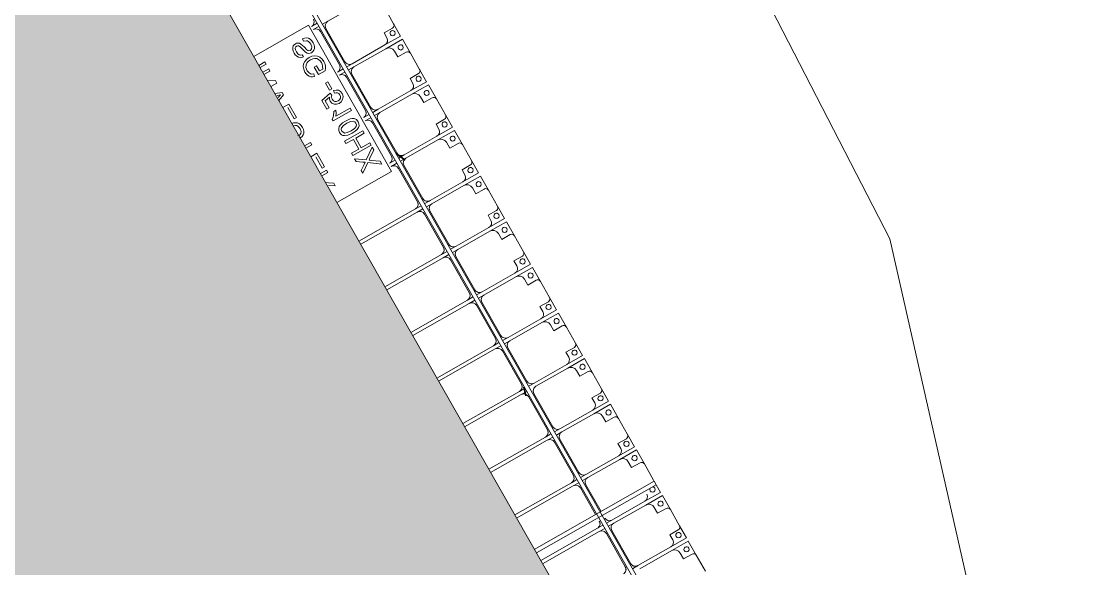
# Model space of a CAD drawing. Header units: millimetres. Extents: x -861324 to 439029, y -308065 to 694685.
# Drawn here: x -141140 to -131041, y 49385 to 54599 of the extents above; entities that cross this region are included whole.
import ezdxf

# ---------------------------------------------------------------- set-up
doc = ezdxf.new("R2010")
doc.units = ezdxf.units.MM
for name, color, linetype, lineweight in [('A-DETL-GENF', 92, 'Continuous', 9), ('A-DETL-THIN', 151, 'Continuous', 9), ('A-GENM', 13, 'Continuous', 9), ('C-TOPO-MAJR', 7, 'Continuous', 35), ('C-TOPO-MINR', 7, 'Continuous', 9), ('S-BEAM', 12, 'Continuous', 9)]:
    doc.layers.add(name, color=color, linetype=linetype, lineweight=lineweight)

# ---------------------------------------------------------------- blocks, each defined once
blk = doc.blocks.new('Dải phao đi lại kèm đỡ invester - DẢI PHAO ĐI LẠI-15551-BỐ TRÍ BÈ PIN HỒ BẢN MÒNG')
at = {"layer": 'A-GENM', "color": 7}
for p, q in [((24588, 1312), (24412, 1312)), ((24618, 1190), (24618, 1282)), ((24882, 1282), (24882, 1190)), ((25088, 1312), (24912, 1312)), ((25118, 1190), (25118, 1282)), ((25382, 1282), (25382, 1190)), ((25588, 1312), (25412, 1312)), ((25618, 1190), (25618, 1282)), ((25882, 1282), (25882, 1190)), ((26088, 1312), (25912, 1312)), ((26118, 1190), (26118, 1282)), ((26382, 1282), (26382, 1190)), ((26588, 1312), (26412, 1312)), ((26618, 1190), (26618, 1282)), ((26882, 1282), (26882, 1190)), ((27088, 1312), (26912, 1312)), ((27118, 1190), (27118, 1282)), ((27382, 1282), (27382, 1190)), ((27588, 1312), (27412, 1312)), ((27618, 1190), (27618, 1282)), ((27882, 1282), (27882, 1190)), ((28088, 1312), (27912, 1312)), ((28118, 1190), (28118, 1282)), ((28382, 1282), (28382, 1190)), ((28588, 1312), (28412, 1312)), ((28618, 1190), (28618, 1282)), ((28882, 1282), (28882, 1190)), ((29088, 1312), (28912, 1312)), ((29118, 1190), (29118, 1282)), ((29382, 1282), (29382, 1190)), ((29588, 1312), (29412, 1312)), ((29882, 1282), (29882, 1190)), ((30088, 1312), (29912, 1312)), ((30118, 1190), (30118, 1282)), ((30382, 1282), (30382, 1190)), ((30588, 1312), (30412, 1312)), ((24258, 1130), (24258, 780)), ((24673, 1190), (24618, 1190)), ((24723, 780), (24723, 1140)), ((24758, 1130), (24758, 780)), ((24882, 1190), (24818, 1190)), ((25173, 1190), (25118, 1190)), ((25223, 780), (25223, 1140)), ((25258, 1130), (25258, 780)), ((25382, 1190), (25318, 1190)), ((25673, 1190), (25618, 1190)), ((25723, 780), (25723, 1140)), ((25758, 1130), (25758, 780)), ((25882, 1190), (25818, 1190)), ((26173, 1190), (26118, 1190)), ((26223, 780), (26223, 1140)), ((26258, 1130), (26258, 780)), ((26382, 1190), (26318, 1190)), ((26673, 1190), (26618, 1190)), ((26723, 780), (26723, 1140)), ((26758, 1130), (26758, 780)), ((26882, 1190), (26818, 1190)), ((27173, 1190), (27118, 1190)), ((27223, 780), (27223, 1140)), ((27258, 1130), (27258, 780)), ((27382, 1190), (27318, 1190)), ((27673, 1190), (27618, 1190)), ((27723, 780), (27723, 1140)), ((27758, 1130), (27758, 780)), ((27882, 1190), (27818, 1190)), ((28173, 1190), (28118, 1190)), ((28223, 780), (28223, 1140)), ((28258, 1130), (28258, 780)), ((28382, 1190), (28318, 1190)), ((28673, 1190), (28618, 1190)), ((28723, 780), (28723, 1140)), ((28758, 1130), (28758, 780)), ((28882, 1190), (28818, 1190)), ((29173, 1190), (29118, 1190)), ((29223, 780), (29223, 1140)), ((29258, 1130), (29258, 780)), ((29382, 1190), (29318, 1190)), ((29723, 780), (29723, 1140)), ((29758, 1130), (29758, 780)), ((29882, 1190), (29818, 1190)), ((30173, 1190), (30118, 1190)), ((30223, 780), (30223, 1140)), ((30258, 1130), (30258, 780)), ((30382, 1190), (30318, 1190)), ((24258, 721), (24258, 780)), ((24308, 730), (24673, 730)), ((24723, 780), (24723, 721)), ((24758, 721), (24758, 780)), ((24808, 730), (25173, 730)), ((25223, 780), (25223, 721)), ((25258, 721), (25258, 780)), ((25308, 730), (25673, 730)), ((25723, 780), (25723, 721)), ((25758, 721), (25758, 780)), ((25808, 730), (26173, 730)), ((26223, 780), (26223, 721)), ((26258, 721), (26258, 780)), ((26308, 730), (26673, 730)), ((26723, 780), (26723, 721)), ((26758, 721), (26758, 780)), ((26808, 730), (27173, 730)), ((27223, 780), (27223, 721)), ((27258, 721), (27258, 780)), ((27308, 730), (27673, 730)), ((27723, 780), (27723, 721)), ((27758, 721), (27758, 780)), ((27808, 730), (28173, 730)), ((28223, 780), (28223, 721)), ((28308, 730), (28673, 730)), ((28723, 780), (28723, 721)), ((28758, 721), (28758, 780)), ((28808, 730), (29173, 730)), ((29223, 780), (29223, 721)), ((29258, 721), (29258, 780)), ((29308, 730), (29600, 730)), ((29723, 780), (29723, 721)), ((29758, 721), (29758, 780)), ((29808, 730), (30173, 730)), ((30223, 780), (30223, 721)), ((24223, 681), (24223, 620)), ((24258, 620), (24258, 681)), ((24673, 670), (24308, 670)), ((24723, 681), (24723, 620)), ((24758, 620), (24758, 681)), ((25173, 670), (24808, 670)), ((25223, 681), (25223, 620)), ((25258, 620), (25258, 681)), ((25673, 670), (25308, 670)), ((25723, 681), (25723, 620)), ((25758, 620), (25758, 681)), ((26173, 670), (25808, 670)), ((26223, 681), (26223, 620)), ((26223, 0), (26223, 620)), ((26258, 620), (26258, 681)), ((26258, 620), (26258, 0)), ((26673, 670), (26308, 670)), ((26723, 681), (26723, 620)), ((26723, 0), (26723, 620)), ((26758, 620), (26758, 681)), ((26758, 620), (26758, 0)), ((27173, 670), (26808, 670)), ((27223, 681), (27223, 620)), ((27223, 0), (27223, 620)), ((27258, 620), (27258, 681)), ((27258, 620), (27258, 0)), ((27673, 670), (27308, 670)), ((27723, 681), (27723, 620)), ((27723, 0), (27723, 620)), ((27758, 620), (27758, 681)), ((27758, 620), (27758, 0)), ((28173, 670), (27808, 670)), ((28223, 681), (28223, 620)), ((28223, 0), (28223, 620)), ((28258, 620), (28258, 681)), ((28258, 620), (28258, 0)), ((28673, 670), (28308, 670)), ((28723, 681), (28723, 620)), ((28723, 0), (28723, 620)), ((28758, 620), (28758, 681)), ((28758, 620), (28758, 0)), ((29173, 670), (28808, 670)), ((29223, 681), (29223, 620)), ((29223, 0), (29223, 620)), ((29258, 620), (29258, 681)), ((29258, 620), (29258, 0)), ((29600, 670), (29308, 670)), ((29723, 681), (29723, 620)), ((29723, 0), (29723, 620)), ((29758, 620), (29758, 681)), ((29758, 620), (29758, 0)), ((30173, 670), (29808, 670))]:
    blk.add_line(p, q, dxfattribs=at)
at = {"layer": 'A-GENM', "color": 9}
for p, q in [((24588, 1312), (24723, 1312)), ((24723, 1312), (24588, 1312)), ((24618, 1282), (24618, 1190)), ((24618, 1282), (24618, 1190)), ((24618, 1190), (24618, 1282)), ((24723, 1312), (24723, 1140)), ((24723, 1140), (24723, 1312)), ((24758, 1312), (24912, 1312)), ((24758, 1130), (24758, 1312)), ((24758, 1312), (24758, 1130)), ((24912, 1312), (24758, 1312)), ((24882, 1190), (24882, 1282)), ((24882, 1190), (24882, 1282)), ((24882, 1282), (24882, 1190)), ((25088, 1312), (25223, 1312)), ((25223, 1312), (25088, 1312)), ((25118, 1282), (25118, 1190)), ((25118, 1282), (25118, 1190)), ((25118, 1190), (25118, 1282)), ((25223, 1312), (25223, 1140)), ((25223, 1140), (25223, 1312)), ((25258, 1312), (25412, 1312)), ((25258, 1130), (25258, 1312)), ((25258, 1312), (25258, 1130)), ((25412, 1312), (25258, 1312)), ((25382, 1190), (25382, 1282)), ((25382, 1190), (25382, 1282)), ((25382, 1282), (25382, 1190)), ((25588, 1312), (25723, 1312)), ((25723, 1312), (25588, 1312)), ((25618, 1282), (25618, 1190)), ((25618, 1282), (25618, 1190)), ((25618, 1190), (25618, 1282)), ((25723, 1312), (25723, 1140)), ((25723, 1140), (25723, 1312)), ((25758, 1312), (25912, 1312)), ((25758, 1130), (25758, 1312)), ((25758, 1312), (25758, 1130)), ((25912, 1312), (25758, 1312)), ((25882, 1190), (25882, 1282)), ((25882, 1190), (25882, 1282)), ((25882, 1282), (25882, 1190)), ((26088, 1312), (26223, 1312)), ((26223, 1312), (26088, 1312)), ((26118, 1282), (26118, 1190)), ((26118, 1282), (26118, 1190)), ((26118, 1190), (26118, 1282)), ((26223, 1312), (26223, 1140)), ((26223, 1140), (26223, 1312)), ((26258, 1312), (26412, 1312)), ((26258, 1130), (26258, 1312)), ((26258, 1312), (26258, 1130)), ((26412, 1312), (26258, 1312)), ((26382, 1190), (26382, 1282)), ((26382, 1190), (26382, 1282)), ((26382, 1282), (26382, 1190)), ((26588, 1312), (26723, 1312)), ((26723, 1312), (26588, 1312)), ((26618, 1282), (26618, 1190)), ((26618, 1282), (26618, 1190)), ((26618, 1190), (26618, 1282)), ((26723, 1312), (26723, 1140)), ((26723, 1140), (26723, 1312)), ((26758, 1312), (26912, 1312)), ((26758, 1130), (26758, 1312)), ((26758, 1312), (26758, 1130)), ((26912, 1312), (26758, 1312)), ((26882, 1190), (26882, 1282)), ((26882, 1190), (26882, 1282)), ((26882, 1282), (26882, 1190)), ((27088, 1312), (27223, 1312)), ((27223, 1312), (27088, 1312)), ((27118, 1282), (27118, 1190)), ((27118, 1282), (27118, 1190)), ((27118, 1190), (27118, 1282)), ((27223, 1312), (27223, 1140)), ((27223, 1140), (27223, 1312)), ((27258, 1312), (27412, 1312)), ((27258, 1130), (27258, 1312)), ((27258, 1312), (27258, 1130)), ((27412, 1312), (27258, 1312)), ((27382, 1190), (27382, 1282)), ((27382, 1190), (27382, 1282)), ((27382, 1282), (27382, 1190)), ((27588, 1312), (27723, 1312)), ((27723, 1312), (27588, 1312)), ((27618, 1282), (27618, 1190)), ((27618, 1282), (27618, 1190)), ((27618, 1190), (27618, 1282)), ((27723, 1312), (27723, 1140)), ((27723, 1140), (27723, 1312)), ((27758, 1312), (27912, 1312)), ((27758, 1130), (27758, 1312)), ((27758, 1312), (27758, 1130)), ((27912, 1312), (27758, 1312)), ((27882, 1190), (27882, 1282)), ((27882, 1190), (27882, 1282)), ((27882, 1282), (27882, 1190)), ((28088, 1312), (28223, 1312)), ((28223, 1312), (28088, 1312)), ((28118, 1282), (28118, 1190)), ((28118, 1282), (28118, 1190)), ((28118, 1190), (28118, 1282)), ((28223, 1312), (28223, 1140)), ((28223, 1140), (28223, 1312)), ((28258, 1312), (28412, 1312)), ((28258, 1130), (28258, 1312)), ((28258, 1312), (28258, 1130)), ((28412, 1312), (28258, 1312)), ((28382, 1190), (28382, 1282)), ((28382, 1190), (28382, 1282)), ((28382, 1282), (28382, 1190)), ((28588, 1312), (28723, 1312)), ((28723, 1312), (28588, 1312)), ((28618, 1282), (28618, 1190)), ((28618, 1282), (28618, 1190)), ((28618, 1190), (28618, 1282)), ((28723, 1312), (28723, 1140)), ((28723, 1140), (28723, 1312)), ((28758, 1312), (28912, 1312)), ((28758, 1130), (28758, 1312)), ((28758, 1312), (28758, 1130)), ((28912, 1312), (28758, 1312)), ((28882, 1190), (28882, 1282)), ((28882, 1190), (28882, 1282)), ((28882, 1282), (28882, 1190)), ((29088, 1312), (29223, 1312)), ((29223, 1312), (29088, 1312)), ((29118, 1282), (29118, 1190)), ((29118, 1282), (29118, 1190)), ((29118, 1190), (29118, 1282)), ((29223, 1312), (29223, 1140)), ((29223, 1140), (29223, 1312)), ((29258, 1312), (29412, 1312)), ((29258, 1130), (29258, 1312)), ((29258, 1312), (29258, 1130)), ((29412, 1312), (29258, 1312)), ((29382, 1190), (29382, 1282)), ((29382, 1190), (29382, 1282)), ((29382, 1282), (29382, 1190)), ((29640, 1312), (29723, 1312)), ((29723, 1312), (29640, 1312)), ((29723, 1312), (29723, 1140)), ((29723, 1140), (29723, 1312)), ((29758, 1312), (29912, 1312)), ((29758, 1130), (29758, 1312)), ((29758, 1312), (29758, 1130)), ((29912, 1312), (29758, 1312)), ((29882, 1190), (29882, 1282)), ((29882, 1190), (29882, 1282)), ((29882, 1282), (29882, 1190)), ((30088, 1312), (30223, 1312)), ((30223, 1312), (30088, 1312)), ((30118, 1282), (30118, 1190)), ((30118, 1282), (30118, 1190)), ((30118, 1190), (30118, 1282)), ((30223, 1312), (30223, 1140)), ((30223, 1140), (30223, 1312)), ((30258, 1312), (30412, 1312)), ((30258, 1130), (30258, 1312)), ((30258, 1312), (30258, 1130)), ((30412, 1312), (30258, 1312)), ((30382, 1190), (30382, 1282)), ((30382, 1190), (30382, 1282)), ((30382, 1282), (30382, 1190)), ((24618, 1190), (24673, 1190)), ((24618, 1190), (24673, 1190)), ((24673, 1190), (24618, 1190)), ((24818, 1190), (24882, 1190)), ((24818, 1190), (24882, 1190)), ((24882, 1190), (24818, 1190)), ((25118, 1190), (25173, 1190)), ((25118, 1190), (25173, 1190)), ((25173, 1190), (25118, 1190)), ((25318, 1190), (25382, 1190)), ((25318, 1190), (25382, 1190)), ((25382, 1190), (25318, 1190)), ((25618, 1190), (25673, 1190)), ((25618, 1190), (25673, 1190)), ((25673, 1190), (25618, 1190)), ((25818, 1190), (25882, 1190)), ((25818, 1190), (25882, 1190)), ((25882, 1190), (25818, 1190)), ((26118, 1190), (26173, 1190)), ((26118, 1190), (26173, 1190)), ((26173, 1190), (26118, 1190)), ((26318, 1190), (26382, 1190)), ((26318, 1190), (26382, 1190)), ((26382, 1190), (26318, 1190)), ((26618, 1190), (26673, 1190)), ((26618, 1190), (26673, 1190)), ((26673, 1190), (26618, 1190)), ((26818, 1190), (26882, 1190)), ((26818, 1190), (26882, 1190)), ((26882, 1190), (26818, 1190)), ((27118, 1190), (27173, 1190)), ((27118, 1190), (27173, 1190)), ((27173, 1190), (27118, 1190)), ((27318, 1190), (27382, 1190)), ((27318, 1190), (27382, 1190)), ((27382, 1190), (27318, 1190)), ((27618, 1190), (27673, 1190)), ((27618, 1190), (27673, 1190)), ((27673, 1190), (27618, 1190)), ((27818, 1190), (27882, 1190)), ((27818, 1190), (27882, 1190)), ((27882, 1190), (27818, 1190)), ((28118, 1190), (28173, 1190)), ((28118, 1190), (28173, 1190)), ((28173, 1190), (28118, 1190)), ((28318, 1190), (28382, 1190)), ((28318, 1190), (28382, 1190)), ((28382, 1190), (28318, 1190)), ((28618, 1190), (28673, 1190)), ((28618, 1190), (28673, 1190)), ((28673, 1190), (28618, 1190)), ((28818, 1190), (28882, 1190)), ((28818, 1190), (28882, 1190)), ((28882, 1190), (28818, 1190)), ((29118, 1190), (29173, 1190)), ((29118, 1190), (29173, 1190)), ((29173, 1190), (29118, 1190)), ((29318, 1190), (29382, 1190)), ((29318, 1190), (29382, 1190)), ((29382, 1190), (29318, 1190)), ((29818, 1190), (29882, 1190)), ((29818, 1190), (29882, 1190)), ((29882, 1190), (29818, 1190)), ((30118, 1190), (30173, 1190)), ((30118, 1190), (30173, 1190)), ((30173, 1190), (30118, 1190)), ((30318, 1190), (30382, 1190)), ((30318, 1190), (30382, 1190)), ((30382, 1190), (30318, 1190)), ((24258, 721), (24258, 780)), ((24723, 780), (24723, 721)), ((24758, 721), (24758, 780)), ((25223, 780), (25223, 721)), ((25258, 721), (25258, 780)), ((25723, 780), (25723, 721)), ((25758, 721), (25758, 780)), ((26223, 780), (26223, 721)), ((26258, 721), (26258, 780)), ((26723, 780), (26723, 721)), ((26758, 721), (26758, 780)), ((27223, 780), (27223, 721)), ((27258, 721), (27258, 780)), ((27723, 780), (27723, 721)), ((27758, 721), (27758, 780)), ((28223, 780), (28223, 721)), ((28723, 780), (28723, 721)), ((28758, 721), (28758, 780)), ((29223, 780), (29223, 721)), ((29258, 721), (29258, 780)), ((29723, 780), (29723, 721)), ((29758, 721), (29758, 780)), ((30223, 780), (30223, 721)), ((24223, 681), (24223, 620)), ((24258, 620), (24258, 681)), ((24723, 681), (24723, 620)), ((24758, 620), (24758, 681)), ((25223, 681), (25223, 620)), ((25258, 620), (25258, 681)), ((25723, 681), (25723, 620)), ((25758, 620), (25758, 681)), ((26223, 681), (26223, 620)), ((26258, 620), (26258, 681)), ((26723, 681), (26723, 620)), ((26758, 620), (26758, 681)), ((27223, 681), (27223, 620)), ((27258, 620), (27258, 681)), ((27723, 681), (27723, 620)), ((27758, 620), (27758, 681)), ((28223, 681), (28223, 620)), ((28258, 620), (28258, 681)), ((28723, 681), (28723, 620)), ((28758, 620), (28758, 681)), ((29223, 681), (29223, 620)), ((29258, 620), (29258, 681)), ((29723, 681), (29723, 620)), ((29758, 620), (29758, 681))]:
    blk.add_line(p, q, dxfattribs=at)
at = {"layer": 'A-GENM', "color": 7}
for centre, radius, start, end in [((24588, 1282), 30, 360, 90), ((24912, 1282), 30, 90, 180), ((25088, 1282), 30, 360, 90), ((25412, 1282), 30, 90, 180), ((25588, 1282), 30, 360, 90), ((25912, 1282), 30, 90, 180), ((26088, 1282), 30, 360, 90), ((26412, 1282), 30, 90, 180), ((26588, 1282), 30, 360, 90), ((26912, 1282), 30, 90, 180), ((27088, 1282), 30, 360, 90), ((27412, 1282), 30, 90, 180), ((27588, 1282), 30, 360, 90), ((27912, 1282), 30, 90, 180), ((28088, 1282), 30, 360, 90), ((28412, 1282), 30, 90, 180), ((28588, 1282), 30, 360, 90), ((28912, 1282), 30, 90, 180), ((29088, 1282), 30, 360, 90), ((29412, 1282), 30, 90, 180), ((29588, 1282), 30, 60, 90), ((29912, 1282), 30, 90, 180), ((30088, 1282), 30, 360, 90), ((30412, 1282), 30, 90, 180), ((24673, 1140), 50, 0, 90), ((24818, 1130), 60, 90, 180), ((25173, 1140), 50, 0, 90), ((25318, 1130), 60, 90, 180), ((25673, 1140), 50, 0, 90), ((25818, 1130), 60, 90, 180), ((26173, 1140), 50, 0, 90), ((26318, 1130), 60, 90, 180), ((26673, 1140), 50, 0, 90), ((26818, 1130), 60, 90, 180), ((27173, 1140), 50, 0, 90), ((27318, 1130), 60, 90, 180), ((27673, 1140), 50, 0, 90), ((27818, 1130), 60, 90, 180), ((28173, 1140), 50, 0, 90), ((28318, 1130), 60, 90, 180), ((28673, 1140), 50, 0, 90), ((28818, 1130), 60, 90, 180), ((29173, 1140), 50, 0, 90), ((29318, 1130), 60, 90, 180), ((29673, 1140), 50, 0, 90), ((29818, 1130), 60, 90, 180), ((30173, 1140), 50, 0, 90), ((30318, 1130), 60, 90, 180), ((24308, 780), 50, 180, 270), ((24308, 780), 50, 210, 270), ((24673, 780), 50, 270, 0), ((24673, 780), 50, 300, 0), ((24808, 780), 50, 180, 270), ((24808, 780), 50, 210, 270), ((25173, 780), 50, 270, 0), ((25173, 780), 50, 300, 0), ((25308, 780), 50, 180, 270), ((25308, 780), 50, 210, 270), ((25673, 780), 50, 270, 0), ((25673, 780), 50, 300, 0), ((25808, 780), 50, 180, 270), ((25808, 780), 50, 210, 270), ((26173, 780), 50, 270, 0), ((26173, 780), 50, 300, 0), ((26308, 780), 50, 180, 270), ((26308, 780), 50, 210, 270), ((26673, 780), 50, 270, 0), ((26673, 780), 50, 300, 0), ((26808, 780), 50, 180, 270), ((26808, 780), 50, 210, 270), ((27173, 780), 50, 270, 0), ((27173, 780), 50, 300, 0), ((27308, 780), 50, 180, 270), ((27308, 780), 50, 210, 270), ((27673, 780), 50, 270, 0), ((27673, 780), 50, 300, 0), ((27808, 780), 50, 180, 270), ((27808, 780), 50, 210, 270), ((28173, 780), 50, 270, 0), ((28173, 780), 50, 300, 0), ((28308, 780), 50, 180, 270), ((28308, 780), 50, 210, 270), ((28673, 780), 50, 270, 0), ((28673, 780), 50, 300, 0), ((28808, 780), 50, 180, 270), ((28808, 780), 50, 210, 270), ((29173, 780), 50, 270, 0), ((29173, 780), 50, 300, 0), ((29308, 780), 50, 180, 270), ((29308, 780), 50, 210, 270), ((29673, 780), 50, 270, 0), ((29673, 780), 50, 300, 0), ((29808, 780), 50, 180, 270), ((29808, 780), 50, 210, 270), ((30173, 780), 50, 270, 0), ((30173, 780), 50, 300, 0), ((24173, 620), 50, 360, 90), ((24173, 620), 50, 30, 90), ((24308, 620), 50, 90, 180), ((24308, 620), 50, 120, 180), ((24673, 620), 50, 360, 90), ((24673, 620), 50, 30, 90), ((24808, 620), 50, 90, 180), ((24808, 620), 50, 120, 180), ((25173, 620), 50, 360, 90), ((25173, 620), 50, 30, 90), ((25308, 620), 50, 90, 180), ((25308, 620), 50, 120, 180), ((25673, 620), 50, 360, 90), ((25673, 620), 50, 30, 90), ((25808, 620), 50, 90, 180), ((25808, 620), 50, 120, 180), ((26173, 620), 50, 360, 90), ((26173, 620), 50, 30, 90), ((26308, 620), 50, 90, 180), ((26308, 620), 50, 120, 180), ((26673, 620), 50, 360, 90), ((26673, 620), 50, 30, 90), ((26808, 620), 50, 90, 180), ((26808, 620), 50, 120, 180), ((27173, 620), 50, 360, 90), ((27173, 620), 50, 30, 90), ((27308, 620), 50, 90, 180), ((27308, 620), 50, 120, 180), ((27673, 620), 50, 360, 90), ((27673, 620), 50, 30, 90), ((27808, 620), 50, 90, 180), ((27808, 620), 50, 120, 180), ((28173, 620), 50, 360, 90), ((28173, 620), 50, 30, 90), ((28308, 620), 50, 90, 180), ((28308, 620), 50, 120, 180), ((28673, 620), 50, 360, 90), ((28673, 620), 50, 30, 90), ((28808, 620), 50, 90, 180), ((28808, 620), 50, 120, 180), ((29173, 620), 50, 360, 90), ((29173, 620), 50, 30, 90), ((29308, 620), 50, 90, 180), ((29308, 620), 50, 120, 180), ((29673, 620), 50, 360, 90), ((29673, 620), 50, 30, 90), ((29808, 620), 50, 90, 180), ((29808, 620), 50, 120, 180), ((30173, 620), 50, 360, 90), ((30173, 620), 50, 30, 90)]:
    blk.add_arc(centre, radius, start, end, dxfattribs=at)
at = {"layer": 'A-GENM', "color": 9}
for centre, radius, start, end in [((24588, 1282), 30, 0, 90), ((24588, 1282), 30, 360, 90), ((24588, 1282), 30, 360, 90), ((24662, 1259), 25, 90, 270), ((24662, 1259), 25, 90, 270), ((24662, 1259), 25, 270, 90), ((24662, 1259), 25, 270, 90), ((24817, 1259), 25, 90, 270), ((24817, 1259), 25, 90, 270), ((24817, 1259), 25, 270, 90), ((24817, 1259), 25, 270, 90), ((24912, 1282), 30, 90, 180), ((24912, 1282), 30, 90, 180), ((24912, 1282), 30, 90, 180), ((25088, 1282), 30, 0, 90), ((25088, 1282), 30, 360, 90), ((25088, 1282), 30, 360, 90), ((25162, 1259), 25, 90, 270), ((25162, 1259), 25, 90, 270), ((25162, 1259), 25, 270, 90), ((25162, 1259), 25, 270, 90), ((25317, 1259), 25, 90, 270), ((25317, 1259), 25, 90, 270), ((25317, 1259), 25, 270, 90), ((25317, 1259), 25, 270, 90), ((25412, 1282), 30, 90, 180), ((25412, 1282), 30, 90, 180), ((25412, 1282), 30, 90, 180), ((25588, 1282), 30, 0, 90), ((25588, 1282), 30, 360, 90), ((25588, 1282), 30, 360, 90), ((25662, 1259), 25, 90, 270), ((25662, 1259), 25, 90, 270), ((25662, 1259), 25, 270, 90), ((25662, 1259), 25, 270, 90), ((25817, 1259), 25, 90, 270), ((25817, 1259), 25, 90, 270), ((25817, 1259), 25, 270, 90), ((25817, 1259), 25, 270, 90), ((25912, 1282), 30, 90, 180), ((25912, 1282), 30, 90, 180), ((25912, 1282), 30, 90, 180), ((26088, 1282), 30, 0, 90), ((26088, 1282), 30, 360, 90), ((26088, 1282), 30, 360, 90), ((26162, 1259), 25, 90, 270), ((26162, 1259), 25, 90, 270), ((26162, 1259), 25, 270, 90), ((26162, 1259), 25, 270, 90), ((26317, 1259), 25, 90, 270), ((26317, 1259), 25, 90, 270), ((26317, 1259), 25, 270, 90), ((26317, 1259), 25, 270, 90), ((26412, 1282), 30, 90, 180), ((26412, 1282), 30, 90, 180), ((26412, 1282), 30, 90, 180), ((26588, 1282), 30, 0, 90), ((26588, 1282), 30, 360, 90), ((26588, 1282), 30, 360, 90), ((26662, 1259), 25, 90, 270), ((26662, 1259), 25, 90, 270), ((26662, 1259), 25, 270, 90), ((26662, 1259), 25, 270, 90), ((26817, 1259), 25, 90, 270), ((26817, 1259), 25, 90, 270), ((26817, 1259), 25, 270, 90), ((26817, 1259), 25, 270, 90), ((26912, 1282), 30, 90, 180), ((26912, 1282), 30, 90, 180), ((26912, 1282), 30, 90, 180), ((27088, 1282), 30, 0, 90), ((27088, 1282), 30, 360, 90), ((27088, 1282), 30, 360, 90), ((27162, 1259), 25, 90, 270), ((27162, 1259), 25, 90, 270), ((27162, 1259), 25, 270, 90), ((27162, 1259), 25, 270, 90), ((27317, 1259), 25, 90, 270), ((27317, 1259), 25, 90, 270), ((27317, 1259), 25, 270, 90), ((27317, 1259), 25, 270, 90), ((27412, 1282), 30, 90, 180), ((27412, 1282), 30, 90, 180), ((27412, 1282), 30, 90, 180), ((27588, 1282), 30, 0, 90), ((27588, 1282), 30, 360, 90), ((27588, 1282), 30, 360, 90), ((27662, 1259), 25, 90, 270), ((27662, 1259), 25, 90, 270), ((27662, 1259), 25, 270, 90), ((27662, 1259), 25, 270, 90), ((27817, 1259), 25, 90, 270), ((27817, 1259), 25, 90, 270), ((27817, 1259), 25, 270, 90), ((27817, 1259), 25, 270, 90), ((27912, 1282), 30, 90, 180), ((27912, 1282), 30, 90, 180), ((27912, 1282), 30, 90, 180), ((28088, 1282), 30, 0, 90), ((28088, 1282), 30, 360, 90), ((28088, 1282), 30, 360, 90), ((28162, 1259), 25, 90, 270), ((28162, 1259), 25, 90, 270), ((28162, 1259), 25, 270, 90), ((28162, 1259), 25, 270, 90), ((28317, 1259), 25, 90, 270), ((28317, 1259), 25, 90, 270), ((28317, 1259), 25, 270, 90), ((28317, 1259), 25, 270, 90), ((28412, 1282), 30, 90, 180), ((28412, 1282), 30, 90, 180), ((28412, 1282), 30, 90, 180), ((28588, 1282), 30, 0, 90), ((28588, 1282), 30, 360, 90), ((28588, 1282), 30, 360, 90), ((28662, 1259), 25, 90, 270), ((28662, 1259), 25, 90, 270), ((28662, 1259), 25, 270, 90), ((28662, 1259), 25, 270, 90), ((28817, 1259), 25, 90, 270), ((28817, 1259), 25, 90, 270), ((28817, 1259), 25, 270, 90), ((28817, 1259), 25, 270, 90), ((28912, 1282), 30, 90, 180), ((28912, 1282), 30, 90, 180), ((28912, 1282), 30, 90, 180), ((29088, 1282), 30, 0, 90), ((29088, 1282), 30, 360, 90), ((29088, 1282), 30, 360, 90), ((29162, 1259), 25, 90, 270), ((29162, 1259), 25, 90, 270), ((29162, 1259), 25, 270, 90), ((29162, 1259), 25, 270, 90), ((29317, 1259), 25, 90, 270), ((29317, 1259), 25, 90, 270), ((29317, 1259), 25, 270, 90), ((29317, 1259), 25, 270, 90), ((29412, 1282), 30, 90, 180), ((29412, 1282), 30, 90, 180), ((29412, 1282), 30, 90, 180), ((29588, 1282), 30, 60, 90), ((29588, 1282), 30, 60, 90), ((29588, 1282), 30, 60, 90), ((29662, 1259), 25, 90, 150), ((29662, 1259), 25, 90, 150), ((29662, 1259), 25, 210, 270), ((29662, 1259), 25, 210, 270), ((29662, 1259), 25, 270, 90), ((29662, 1259), 25, 270, 90), ((29817, 1259), 25, 90, 270), ((29817, 1259), 25, 90, 270), ((29817, 1259), 25, 270, 90), ((29817, 1259), 25, 270, 90), ((29912, 1282), 30, 90, 180), ((29912, 1282), 30, 90, 180), ((29912, 1282), 30, 90, 180), ((30088, 1282), 30, 0, 90), ((30088, 1282), 30, 360, 90), ((30088, 1282), 30, 360, 90), ((30162, 1259), 25, 90, 270), ((30162, 1259), 25, 90, 270), ((30162, 1259), 25, 270, 90), ((30162, 1259), 25, 270, 90), ((30317, 1259), 25, 90, 270), ((30317, 1259), 25, 90, 270), ((30317, 1259), 25, 270, 90), ((30317, 1259), 25, 270, 90), ((30412, 1282), 30, 90, 180), ((30412, 1282), 30, 90, 180), ((30412, 1282), 30, 90, 180), ((24673, 1140), 50, 0, 90), ((24673, 1140), 50, 0, 90), ((24673, 1140), 50, 0, 90), ((24818, 1130), 60, 90, 180), ((24818, 1130), 60, 90, 180), ((24818, 1130), 60, 90, 180), ((25173, 1140), 50, 0, 90), ((25173, 1140), 50, 0, 90), ((25173, 1140), 50, 0, 90), ((25318, 1130), 60, 90, 180), ((25318, 1130), 60, 90, 180), ((25318, 1130), 60, 90, 180), ((25673, 1140), 50, 0, 90), ((25673, 1140), 50, 0, 90), ((25673, 1140), 50, 0, 90), ((25818, 1130), 60, 90, 180), ((25818, 1130), 60, 90, 180), ((25818, 1130), 60, 90, 180), ((26173, 1140), 50, 0, 90), ((26173, 1140), 50, 0, 90), ((26173, 1140), 50, 0, 90), ((26318, 1130), 60, 90, 180), ((26318, 1130), 60, 90, 180), ((26318, 1130), 60, 90, 180), ((26673, 1140), 50, 0, 90), ((26673, 1140), 50, 0, 90), ((26673, 1140), 50, 0, 90), ((26818, 1130), 60, 90, 180), ((26818, 1130), 60, 90, 180), ((26818, 1130), 60, 90, 180), ((27173, 1140), 50, 0, 90), ((27173, 1140), 50, 0, 90), ((27173, 1140), 50, 0, 90), ((27318, 1130), 60, 90, 180), ((27318, 1130), 60, 90, 180), ((27318, 1130), 60, 90, 180), ((27673, 1140), 50, 0, 90), ((27673, 1140), 50, 0, 90), ((27673, 1140), 50, 0, 90), ((27818, 1130), 60, 90, 180), ((27818, 1130), 60, 90, 180), ((27818, 1130), 60, 90, 180), ((28173, 1140), 50, 0, 90), ((28173, 1140), 50, 0, 90), ((28173, 1140), 50, 0, 90), ((28318, 1130), 60, 90, 180), ((28318, 1130), 60, 90, 180), ((28318, 1130), 60, 90, 180), ((28673, 1140), 50, 0, 90), ((28673, 1140), 50, 0, 90), ((28673, 1140), 50, 0, 90), ((28818, 1130), 60, 90, 180), ((28818, 1130), 60, 90, 180), ((28818, 1130), 60, 90, 180), ((29173, 1140), 50, 0, 90), ((29173, 1140), 50, 0, 90), ((29173, 1140), 50, 0, 90), ((29318, 1130), 60, 90, 180), ((29318, 1130), 60, 90, 180), ((29318, 1130), 60, 90, 180), ((29673, 1140), 50, 0, 90), ((29673, 1140), 50, 0, 90), ((29673, 1140), 50, 0, 90), ((29818, 1130), 60, 90, 180), ((29818, 1130), 60, 90, 180), ((29818, 1130), 60, 90, 180), ((30173, 1140), 50, 0, 90), ((30173, 1140), 50, 0, 90), ((30173, 1140), 50, 0, 90), ((30318, 1130), 60, 90, 180), ((30318, 1130), 60, 90, 180), ((30318, 1130), 60, 90, 180)]:
    blk.add_arc(centre, radius, start, end, dxfattribs=at)
blk = doc.blocks.new('Dầm C52 - Dầm C52-18760-BỐ TRÍ BÈ PIN HỒ BẢN MÒNG')
at = {"layer": 'S-BEAM', "color": 7}
for p, q in [((-74474.317946, 20), (74474.317946, 20)), ((74474.317946, -20), (-74474.317946, -20))]:
    blk.add_line(p, q, dxfattribs=at)
blk = doc.blocks.new('Dầm C52 - Hộp 40x60-V137-BỐ TRÍ BÈ PIN HỒ BẢN MÒNG')
at = {"layer": 'S-BEAM', "color": 7}
for p, q in [((-37711, -20), (-37711, 20)), ((-37711, 20), (-36399, 20)), ((-36399, -20), (-37711, -20))]:
    blk.add_line(p, q, dxfattribs=at)
blk = doc.blocks.new('Invester - SG -510HX-12529-BỐ TRÍ BÈ PIN HỒ BẢN MÒNG')
at = {"layer": 'A-GENM', "color": 7}
for p, q in [((800, 600), (-800, 600)), ((-800, 600), (-800, 0)), ((-705, 523), (-713, 505)), ((-693, 538), (-705, 523)), ((-677, 548), (-693, 538)), ((-691, 485), (-683, 510)), ((-683, 510), (-675, 519)), ((-656, 555), (-677, 548)), ((-675, 519), (-663, 526)), ((-663, 526), (-649, 530)), ((-632, 557), (-656, 555)), ((-649, 530), (-633, 532)), ((-633, 532), (-607, 527)), ((-612, 555), (-632, 557)), ((-594, 549), (-612, 555)), ((-607, 527), (-590, 515)), ((-579, 540), (-594, 549)), ((-590, 515), (-584, 498)), ((-568, 527), (-579, 540)), ((-561, 513), (-568, 527)), ((-559, 497), (-561, 513)), ((-518, 508), (-528, 482)), ((-503, 529), (-518, 508)), ((-482, 544), (-503, 529)), ((-496, 497), (-485, 512)), ((-485, 512), (-469, 523)), ((-457, 554), (-482, 544)), ((-469, 523), (-450, 530)), ((-428, 557), (-457, 554)), ((-450, 530), (-430, 532)), ((-430, 532), (-413, 530)), ((-407, 555), (-428, 557)), ((-413, 530), (-396, 525)), ((-386, 549), (-407, 555)), ((-396, 525), (-371, 512)), ((-365, 539), (-386, 549)), ((-371, 512), (-371, 475)), ((-345, 525), (-365, 539)), ((-345, 450), (-345, 525)), ((-135, 523), (-141, 500)), ((-122, 541), (-135, 523)), ((-102, 553), (-122, 541)), ((-116, 497), (-112, 512)), ((-112, 512), (-104, 523)), ((-104, 523), (-92, 530)), ((-78, 557), (-102, 553)), ((-92, 530), (-77, 532)), ((-62, 555), (-78, 557)), ((-77, 532), (-59, 529)), ((-48, 551), (-62, 555)), ((-59, 529), (-46, 520)), ((-36, 543), (-48, 551)), ((-46, 520), (-37, 506)), ((-37, 506), (-35, 488)), ((-25, 533), (-36, 543)), ((-14, 511), (-25, 533)), ((-10, 486), (-14, 511)), ((107, 554), (81, 554)), ((81, 554), (81, 397)), ((107, 353), (107, 554)), ((177, 523), (171, 504)), ((186, 538), (177, 523)), ((206, 552), (186, 538)), ((194, 494), (203, 517)), ((203, 517), (216, 528)), ((232, 557), (206, 552)), ((216, 528), (232, 532)), ((252, 554), (232, 557)), ((232, 532), (248, 528)), ((248, 528), (261, 517)), ((269, 546), (252, 554)), ((261, 517), (270, 494)), ((282, 532), (269, 546)), ((291, 512), (282, 532)), ((296, 487), (291, 512)), ((329, 554), (329, 353)), ((355, 554), (329, 554)), ((355, 460), (355, 554)), ((486, 554), (461, 554)), ((461, 554), (461, 460)), ((486, 353), (486, 554)), ((508, 554), (586, 444)), ((539, 554), (508, 554)), ((589, 482), (539, 554)), ((663, 554), (612, 481)), ((616, 445), (694, 554)), ((694, 554), (663, 554)), ((800, 0), (800, 600)), ((-713, 505), (-716, 485)), ((-716, 485), (-691, 485)), ((-708, 418), (-710, 405)), ((-710, 405), (-707, 390)), ((-703, 430), (-708, 418)), ((-694, 440), (-703, 430)), ((-681, 449), (-694, 440)), ((-685, 404), (-683, 414)), ((-682, 393), (-685, 404)), ((-683, 414), (-677, 422)), ((-642, 461), (-681, 449)), ((-677, 422), (-662, 429)), ((-662, 429), (-636, 436)), ((-605, 471), (-642, 461)), ((-636, 436), (-591, 448)), ((-595, 476), (-605, 471)), ((-588, 482), (-595, 476)), ((-587, 409), (-592, 394)), ((-591, 448), (-577, 457)), ((-584, 498), (-588, 482)), ((-562, 409), (-587, 409)), ((-577, 457), (-567, 469)), ((-567, 469), (-561, 482)), ((-565, 393), (-562, 409)), ((-561, 482), (-559, 497)), ((-528, 482), (-531, 454)), ((-531, 454), (-528, 426)), ((-528, 426), (-518, 400)), ((-506, 453), (-503, 477)), ((-504, 433), (-506, 453)), ((-498, 414), (-504, 433)), ((-503, 477), (-496, 497)), ((-485, 394), (-498, 414)), ((-427, 475), (-427, 450)), ((-371, 475), (-427, 475)), ((-427, 450), (-345, 450)), ((-372, 416), (-383, 393)), ((-348, 410), (-372, 416)), ((-355, 391), (-348, 410)), ((-242, 494), (-242, 469)), ((-163, 494), (-242, 494)), ((-242, 469), (-163, 469)), ((-163, 469), (-163, 494)), ((-141, 500), (-116, 497)), ((-113, 463), (-138, 460)), ((-138, 460), (-116, 356)), ((-99, 451), (-113, 463)), ((-96, 381), (-107, 436)), ((-107, 436), (-89, 425)), ((-77, 447), (-99, 451)), ((-89, 425), (-70, 422)), ((-58, 450), (-77, 447)), ((-70, 422), (-47, 426)), ((-45, 458), (-58, 450)), ((-47, 426), (-27, 440)), ((-37, 471), (-45, 458)), ((-35, 488), (-37, 471)), ((-27, 440), (-14, 460)), ((-14, 460), (-10, 486)), ((58, 414), (31, 427)), ((31, 427), (31, 403)), ((81, 397), (58, 414)), ((171, 504), (166, 455)), ((166, 455), (168, 423)), ((168, 423), (174, 397)), ((191, 455), (194, 494)), ((194, 416), (191, 455)), ((203, 391), (194, 416)), ((270, 416), (262, 393)), ((270, 494), (273, 455)), ((273, 455), (270, 416)), ((282, 378), (294, 408)), ((294, 408), (298, 455)), ((298, 455), (296, 487)), ((461, 460), (355, 460)), ((355, 353), (355, 434)), ((355, 434), (461, 434)), ((461, 434), (461, 353)), ((586, 444), (521, 353)), ((551, 353), (588, 404)), ((588, 404), (600, 424)), ((601, 466), (589, 482)), ((600, 424), (614, 404)), ((612, 481), (601, 466)), ((681, 353), (616, 445)), ((-707, 390), (-701, 377)), ((-701, 377), (-690, 365)), ((-690, 365), (-675, 356)), ((-673, 383), (-682, 393)), ((-675, 356), (-658, 351)), ((-659, 377), (-673, 383)), ((-637, 375), (-659, 377)), ((-658, 351), (-638, 350)), ((-638, 350), (-617, 351)), ((-616, 377), (-637, 375)), ((-617, 351), (-599, 357)), ((-601, 383), (-616, 377)), ((-592, 394), (-601, 383)), ((-599, 357), (-583, 366)), ((-583, 366), (-572, 378)), ((-572, 378), (-565, 393)), ((-518, 400), (-504, 378)), ((-504, 378), (-483, 362)), ((-463, 380), (-485, 394)), ((-483, 362), (-459, 353)), ((-431, 375), (-463, 380)), ((-459, 353), (-430, 350)), ((-403, 380), (-431, 375)), ((-430, 350), (-410, 351)), ((-410, 351), (-391, 357)), ((-383, 393), (-403, 380)), ((-391, 357), (-375, 365)), ((-375, 365), (-364, 377)), ((-364, 377), (-355, 391)), ((-116, 356), (-19, 356)), ((-19, 381), (-96, 381)), ((-19, 356), (-19, 381)), ((31, 403), (68, 380)), ((68, 380), (82, 366)), ((82, 366), (90, 353)), ((90, 353), (107, 353)), ((174, 397), (183, 378)), ((183, 378), (196, 364)), ((196, 364), (212, 356)), ((216, 381), (203, 391)), ((212, 356), (232, 353)), ((232, 378), (216, 381)), ((248, 382), (232, 378)), ((232, 353), (248, 354)), ((262, 393), (248, 382)), ((248, 354), (261, 359)), ((261, 359), (273, 367)), ((273, 367), (282, 378)), ((329, 353), (355, 353)), ((461, 353), (486, 353)), ((521, 353), (551, 353)), ((614, 404), (650, 353)), ((650, 353), (681, 353)), ((-703, 66), (-703, 0)), ((-678, 66), (-703, 66)), ((-678, 0), (-678, 66)), ((-628, 66), (-628, 0)), ((-603, 66), (-628, 66)), ((-603, 0), (-603, 66)), ((-498, 66), (-541, 0)), ((-471, 66), (-498, 66)), ((-471, 0), (-471, 66)), ((-368, 66), (-394, 0)), ((-342, 66), (-368, 66)), ((-367, 10), (-356, 42)), ((-356, 42), (-346, 10)), ((-317, 0), (-342, 66)), ((-242, 66), (-242, 0)), ((-94, 66), (-242, 66)), ((-217, 41), (-94, 41)), ((-94, 41), (-94, 66)), ((-63, 17), (-66, -3)), ((-55, 35), (-63, 17)), ((-43, 50), (-55, 35)), ((-27, 61), (-43, 50)), ((-41, -3), (-33, 22)), ((-33, 22), (-25, 31)), ((-7, 67), (-27, 61)), ((-25, 31), (-13, 38)), ((-13, 38), (1, 42)), ((18, 69), (-7, 67)), ((1, 42), (17, 44)), ((17, 44), (43, 39)), ((38, 67), (18, 69)), ((56, 61), (38, 67)), ((43, 39), (60, 27)), ((71, 52), (56, 61)), ((60, 27), (66, 10)), ((66, 10), (62, -6)), ((82, 39), (71, 52)), ((89, 25), (82, 39)), ((91, 9), (89, 25)), ((89, -6), (91, 9)), ((179, 66), (179, 0)), ((204, 66), (179, 66)), ((204, 0), (204, 66)), ((298, 66), (298, 0)), ((446, 66), (298, 66)), ((323, 41), (446, 41)), ((446, 41), (446, 66)), ((483, 66), (483, 0)), ((508, 66), (483, 66)), ((508, 0), (508, 66)), ((597, 24), (578, -3)), ((624, 66), (597, 24)), ((619, 11), (653, 66)), ((653, 66), (624, 66))]:
    blk.add_line(p, q, dxfattribs=at)
blk = doc.blocks.new('HOBANMONG_BEPIN 5_rvt-1-BỐ TRÍ BÈ PIN HỒ BẢN MÒNG')
at = {"layer": 'A-GENM', "lineweight": 9}
for name, p, rotation in [('Dải phao đi lại kèm đỡ invester - DẢI PHAO ĐI LẠI-15551-BỐ TRÍ BÈ PIN HỒ BẢN MÒNG', (-150902, 75292), 299.6620124026263), ('Invester - SG -510HX-12529-BỐ TRÍ BÈ PIN HỒ BẢN MÒNG', (-138530, 53568), 299.662012402626)]:
    blk.add_blockref(name, p, dxfattribs=dict(at, rotation=rotation))
at = {"layer": 'S-BEAM', "lineweight": 9}
for name, p, rotation in [('Dầm C52 - Dầm C52-18760-BỐ TRÍ BÈ PIN HỒ BẢN MÒNG', (-113659, 11314), 119.6620124026264), ('Dầm C52 - Hộp 40x60-V137-BỐ TRÍ BÈ PIN HỒ BẢN MÒNG', (-167874, 31540), 209.6620124026261)]:
    blk.add_blockref(name, p, dxfattribs=dict(at, rotation=rotation))

msp = doc.modelspace()

# ---------------------------------------------------------------- hatches: boundary and pattern name
at = {"layer": 'A-DETL-GENF'}
msp.add_hatch(color=8, dxfattribs=at).paths.add_polyline_path([(-173162, -107703), (-77660, -53314), (-150902, 75292), (-214161, 39265), (-192387, 1031), (-224629, -17331), (-174040, -106161)])

# ---------------------------------------------------------------- linework, layer by layer
at = {"layer": 'A-DETL-THIN'}
msp.add_line((-77660, -53314), (-150902, 75292), dxfattribs=at)
at = {"layer": 'C-TOPO-MAJR'}
for p, q in [((-137483, 53277), (-137569, 53341)), ((-136335, 51032), (-136354, 51115))]:
    msp.add_line(p, q, dxfattribs=at)
at = {"layer": 'C-TOPO-MINR'}
for p, q in [((-132869, 52528), (-134656, 55993)), ((-131776, 47694), (-132869, 52528))]:
    msp.add_line(p, q, dxfattribs=at)

# ---------------------------------------------------------------- block references
at = {"lineweight": 5}
msp.add_blockref('HOBANMONG_BEPIN 5_rvt-1-BỐ TRÍ BÈ PIN HỒ BẢN MÒNG', (0, 0), dxfattribs=at)

doc.saveas('drawing.dxf')
